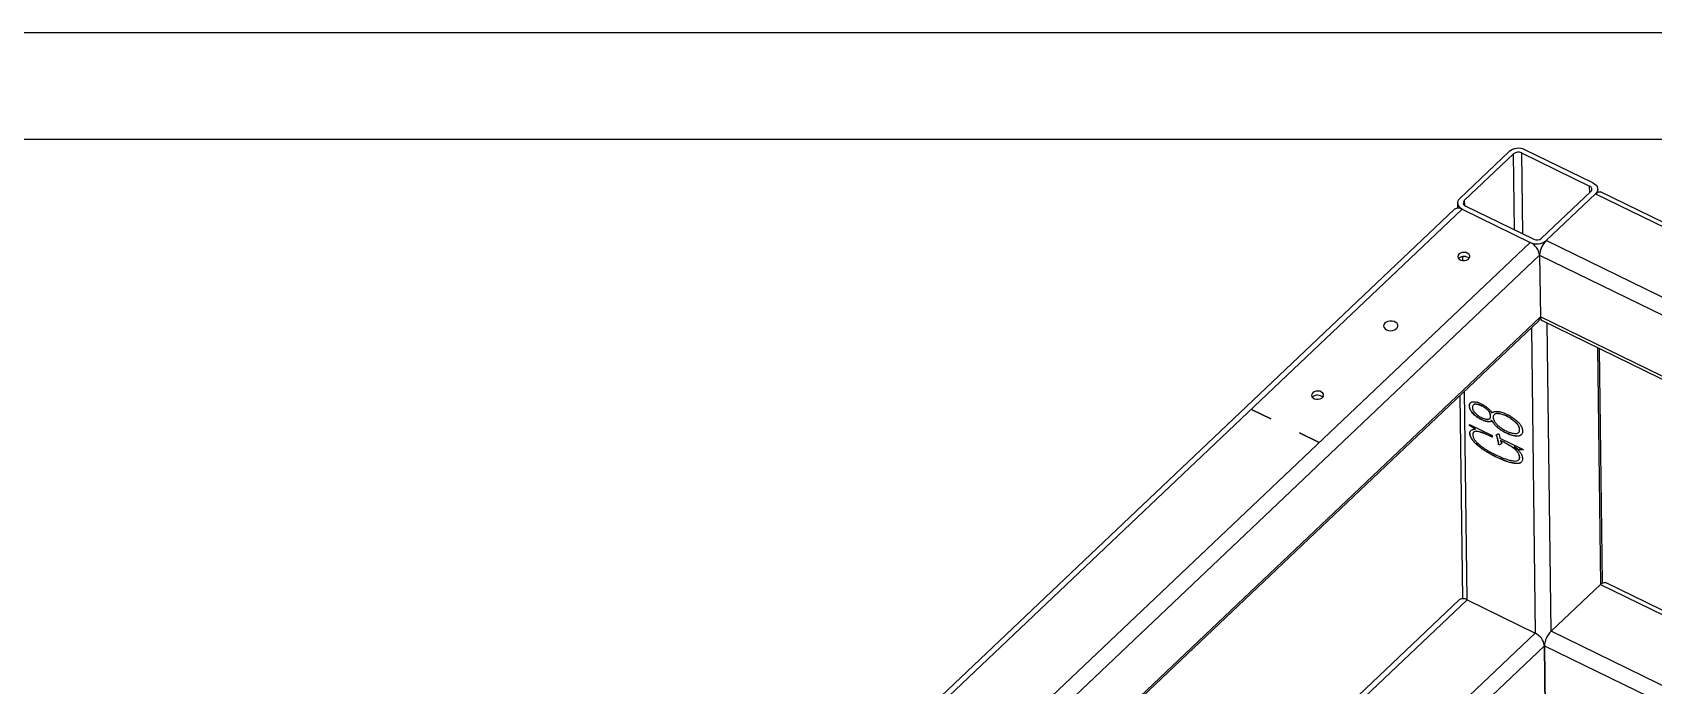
# Model space of a CAD drawing. Header units: millimetres. Extents: x 0 to 14850, y 0 to 10500.
# Drawn here: x 2102 to 5895, y 8972 to 10500 of the extents above; entities that cross this region are included whole.
import ezdxf

# ---------------------------------------------------------------- set-up
doc = ezdxf.new("R2010")
doc.units = ezdxf.units.MM
doc.header["$LTSCALE"] = 50

msp = doc.modelspace()

# ---------------------------------------------------------------- linework, layer by layer
for p, q in [((0, 10500), (14850, 10500)), ((750, 10250), (14600, 10250)), ((5557.1, 10221.2), (5441.7, 10111.8)), ((5452.5, 10106.5), (5567.9, 10215.9)), ((5570.1, 10038), (5567.9, 10215.9)), ((5586.5, 10218), (5745.8, 10140.4)), ((5586.5, 10218), (5588.8, 10028.8)), ((5753.6, 10147.8), (5594.3, 10225.5)), ((5746, 10125.1), (5745.8, 10140.4)), ((5764.7, 10126.2), (5764.6, 10133.3)), ((5436.6, 10100.9), (5436.8, 10089.1)), ((5452.5, 10106.5), (5452.6, 10095.7)), ((5614.7, 10016.2), (5455.5, 10093.8)), ((5748.7, 10127.7), (5633.4, 10018.3)), ((5644.2, 10013.1), (5759.5, 10122.4)), ((5759.5, 10122.4), (13452.4, 6371.2)), ((13461.9, 6376.8), (5771.5, 10126.9)), ((5429.6, 10086.3), (2304.3, 7123.3)), ((2318.7, 7119.9), (5447.7, 10086.4)), ((5447.7, 10086.4), (5606.9, 10008.8)), ((5606.9, 10008.8), (2478, 7042.3)), ((2504.8, 7017), (5628.8, 9978.7)), ((5628.8, 9978.7), (5630.5, 9834.9)), ((5628.8, 9978.7), (7986.6, 8829)), ((8089.7, 8820.5), (5644.2, 10013.1)), ((5440.2, 9971.6), (5439.3, 9970.7)), ((5449.1, 9966.2), (5449, 9975.5)), ((5630.5, 9834.9), (2606.2, 6967.6)), ((2610.2, 6965.7), (5627.3, 9826.1)), ((7887, 8734.6), (5630.5, 9834.9)), ((5634.5, 9825.8), (7882, 8729.8)), ((5609.4, 9809.1), (5618.1, 9094.7)), ((5655.4, 9099), (5646.5, 9819.9)), ((5764, 9762.6), (5770.8, 9208.4)), ((5775.9, 9212.2), (5769.2, 9760.1)), ((5097.9, 9647.1), (5097.1, 9646.3)), ((5442.2, 9650.6), (5448, 9175)), ((5458.9, 9172.4), (5452.9, 9660.8)), ((4954.2, 9618.1), (4999.8, 9595.9)), ((4999.8, 9595.9), (4954.2, 9618.1)), ((4954.2, 9618.1), (4954.2, 9618.1)), ((4954.2, 9618.1), (4954.2, 9618.1)), ((5464.5, 9626.8), (5464.3, 9626.6)), ((5483.4, 9629.8), (5483.2, 9629.6)), ((5486.1, 9597.9), (5485.9, 9597.7)), ((5513.8, 9602.9), (5513.5, 9602.7)), ((5515, 9612.8), (5516.5, 9610)), ((5551.1, 9602.6), (5550.9, 9602.3)), ((4999.8, 9595.9), (4999.8, 9595.9)), ((5067.2, 9563), (5112.8, 9540.8)), ((5112.8, 9540.8), (5067.2, 9563)), ((5067.2, 9563), (5067.2, 9563)), ((5067.2, 9563), (5067.2, 9563)), ((5464.8, 9582.5), (5517.6, 9556.8)), ((5464.8, 9580.4), (5464.8, 9582.5)), ((5465.1, 9580.7), (5464.8, 9580.4)), ((5478.7, 9571.6), (5464.8, 9580.4)), ((5465.1, 9580.7), (5465.1, 9582.4)), ((5478.9, 9571.8), (5465.1, 9580.7)), ((5465.7, 9562), (5465.4, 9561.8)), ((5475.6, 9571.7), (5478.7, 9571.6)), ((5478.9, 9571.8), (5478.7, 9571.6)), ((5517, 9592.3), (5516.8, 9592)), ((5518.7, 9589), (5516.8, 9592)), ((5519, 9589.2), (5517, 9592.3)), ((5519, 9589.2), (5518.7, 9589)), ((5525.9, 9557.8), (5531.1, 9560.5)), ((5534, 9559.5), (5534.2, 9558.2)), ((5549.5, 9563.3), (5549.2, 9563.1)), ((5581.9, 9571.1), (5581.6, 9570.9)), ((5112.8, 9540.8), (5112.8, 9540.8)), ((5517.6, 9556.8), (5517.8, 9553)), ((5527.8, 9555.8), (5525.9, 9557.8)), ((5528.1, 9556.1), (5526.2, 9558)), ((5528.1, 9556.1), (5527.8, 9555.8)), ((5530.5, 9550.4), (5530.2, 9550.1)), ((5531.3, 9545.1), (5530.2, 9550.1)), ((5531.5, 9545.3), (5530.5, 9550.4)), ((5531.5, 9545.3), (5531.3, 9545.1)), ((5532.3, 9540.9), (5531.3, 9545.1)), ((5532.5, 9541.2), (5531.5, 9545.3)), ((5532.5, 9541.2), (5532.3, 9540.9)), ((5532.3, 9536.7), (5532.3, 9540.9)), ((5532.6, 9536.9), (5532.3, 9536.7)), ((5532.6, 9536.9), (5532.5, 9541.2)), ((5534.2, 9558.2), (5535.4, 9550.9)), ((5540, 9538), (5535.1, 9535.5)), ((5535.3, 9535.8), (5535.1, 9535.5)), ((5540, 9538.1), (5535.3, 9535.8)), ((5535.4, 9550.9), (5583.9, 9527.3)), ((5537.3, 9545.4), (5537.1, 9545.2)), ((5542.9, 9542.2), (5537.1, 9545.2)), ((5543.2, 9542.4), (5537.3, 9545.4)), ((5538.9, 9540.7), (5540, 9538)), ((5543.2, 9542.4), (5542.9, 9542.2)), ((5569.6, 9530.4), (5569.4, 9530.2)), ((5576.4, 9525.7), (5569.4, 9530.2)), ((5576.7, 9525.9), (5569.6, 9530.4)), ((5576.7, 9525.9), (5576.4, 9525.7)), ((5578.3, 9524.2), (5576.4, 9525.7)), ((5578.6, 9524.4), (5576.7, 9525.9)), ((5578.6, 9524.4), (5578.3, 9524.2)), ((5581.5, 9523.9), (5581.2, 9523.7)), ((5584.5, 9523.6), (5581.2, 9523.7)), ((5584.8, 9523.9), (5581.5, 9523.9)), ((5584.8, 9523.9), (5584.5, 9523.6)), ((5587.1, 9523.3), (5584.5, 9523.6)), ((5587.3, 9523.5), (5584.8, 9523.9)), ((5587.3, 9523.5), (5587.1, 9523.3)), ((5509.2, 9516.3), (5509, 9516.1)), ((5582.1, 9505.2), (5581.9, 9505)), ((5655.4, 9099), (5770.8, 9208.4)), ((5770.8, 9208.4), (7498.3, 8366)), ((7505.4, 8372.8), (5782.7, 9212.9)), ((5440.8, 9172.2), (2942.4, 6803.6)), ((2954.3, 6797.8), (5458.9, 9172.4)), ((5458.9, 9172.4), (5618.1, 9094.7)), ((5618.1, 9094.7), (3113.6, 6720.2)), ((7382.9, 8256.6), (5655.4, 9099)), ((4153.9, 7655.7), (5640, 9064.7)), ((5640, 9064.7), (5641.7, 8920.9)), ((5641.7, 8920.9), (5640, 9064.7)), ((5640, 9064.7), (6715.7, 8540.1))]:
    msp.add_line(p, q)
at = {"flags": 128}
for points in [[(5753.6, 10147.8), (5757.5, 10145.5), (5760.7, 10142.6), (5763, 10139.5), (5764.3, 10136), (5764.6, 10132.5), (5763.9, 10128.9), (5762.2, 10125.5), (5759.5, 10122.4)], [(5441.7, 10111.8), (5439.1, 10108.7), (5437.4, 10105.3), (5436.7, 10101.8), (5437, 10098.2), (5438.3, 10094.8), (5440.6, 10091.6), (5443.8, 10088.8), (5447.7, 10086.4)], [(5759.5, 10122.4), (5762.6, 10125), (5765.5, 10126.6), (5768.3, 10127.4), (5770.7, 10127.2), (5771.5, 10126.9)], [(5440, 9981.3), (5438, 9978.5), (5437.4, 9975.3), (5438.3, 9972.2), (5440.6, 9969.5), (5444.2, 9967.4), (5448.5, 9966.3), (5453.2, 9966.2), (5457.6, 9967.1), (5461.5, 9968.9), (5464.2, 9971.5), (5465.6, 9974.6), (5465.4, 9977.7), (5463.7, 9980.7), (5460.7, 9983.1), (5456.8, 9984.8), (5452.2, 9985.4), (5447.6, 9985), (5443.4, 9983.6), (5440, 9981.3)], [(5270.6, 9804.2), (5275, 9802.7), (5279.9, 9802.1), (5284.9, 9802.6), (5289.4, 9804), (5293.1, 9806.3), (5295.7, 9809.2), (5297, 9812.4), (5296.7, 9815.8), (5295.1, 9819), (5292.1, 9821.7), (5288.1, 9823.7), (5283.4, 9824.7), (5278.4, 9824.8), (5273.6, 9823.8), (5269.4, 9822), (5266.2, 9819.4), (5264.3, 9816.3), (5263.8, 9812.9), (5264.7, 9809.6), (5267.1, 9806.6), (5270.6, 9804.2)], [(5097.8, 9656.9), (5095.7, 9654), (5095.1, 9650.9), (5096.1, 9647.7), (5098.4, 9645), (5102, 9643), (5106.3, 9641.8), (5110.9, 9641.7), (5115.4, 9642.6), (5119.2, 9644.5), (5122, 9647.1), (5123.3, 9650.1), (5123.2, 9653.3), (5121.5, 9656.3), (5118.5, 9658.7), (5114.5, 9660.3), (5110, 9660.9), (5105.3, 9660.5), (5101.1, 9659.1), (5097.8, 9656.9)], [(5770.8, 9208.4), (5773.8, 9210.9), (5776.8, 9212.6), (5779.5, 9213.4), (5781.9, 9213.2), (5782.7, 9212.9)]]:
    msp.add_lwpolyline(points, dxfattribs=at)
for centre, radius, start, end in [((5579.1, 10194), 35, 64.2088, 128.9722), ((5578.9, 10202.3), 17.5, 64.2088, 128.9722), ((5743.6, 10133.2), 7.5, 312.942, 73.4601), ((5457.6, 10101), 7.5, 132.942, 253.4601), ((5438.7, 10073.5), 15.7, 55.2656, 125.6687), ((5622.4, 10031.9), 17.5, 244.2088, 308.9722), ((5622.2, 10040.3), 35, 244.2088, 308.9722), ((5590.5, 9973.9), 38.5, 7.2183, 64.8203), ((5681.3, 9975.8), 52.6, 134.876, 176.7905), ((5451.7, 9958.2), 17.6, 46.5508, 130.6916), ((5619, 9834.2), 11.6, 315.8224, 3.7663), ((5639.9, 9833.5), 9.45, 171.6444, 235.1878), ((5109.4, 9633.7), 17.6, 46.5508, 130.6916), ((5449.9, 9159.5), 15.7, 55.2656, 125.6687), ((5601.7, 9059.8), 38.5, 7.2183, 64.8203), ((5692.5, 9061.7), 52.6, 134.876, 176.7905)]:
    msp.add_arc(centre, radius, start, end)
for points, knots in [([(5464.3, 9626.6), (5464.3, 9627.2), (5464.4, 9628.5), (5464.9, 9630.2), (5465.7, 9631.7), (5466.7, 9633.1), (5467.9, 9634.2), (5469.4, 9635.1), (5471.2, 9635.7), (5473.8, 9636.1), (5477.3, 9636), (5481.1, 9635.4), (5484.4, 9634.4), (5487.1, 9633.4), (5490.2, 9632), (5492.3, 9631), (5493.4, 9630.5)], [0, 0, 0, 0, 0.056235, 0.112098, 0.168637, 0.227112, 0.285338, 0.344589, 0.403714, 0.465189, 0.586715, 0.706633, 0.768888, 0.838541, 0.915708, 1, 1, 1, 1]), ([(5485.9, 9597.7), (5485, 9598.2), (5483.3, 9599.3), (5480.9, 9601.1), (5478.6, 9602.9), (5475.9, 9605.3), (5472.7, 9608.7), (5469.9, 9612.2), (5467.9, 9615.1), (5466.7, 9617.1), (5465.8, 9619), (5465, 9621.3), (5464.5, 9623.8), (5464.3, 9625.7), (5464.3, 9626.6)], [0, 0, 0, 0, 0.082319, 0.160545, 0.233243, 0.302998, 0.438708, 0.576416, 0.643302, 0.704421, 0.761022, 0.814001, 0.911509, 1, 1, 1, 1]), ([(5464.5, 9626.8), (5464.6, 9627.4), (5464.7, 9628.7), (5465.1, 9630.4), (5465.7, 9631.6), (5466.1, 9632.2), (5466.2, 9632.4)], [0, 0, 0, 0, 0.0562348, 0.1120977, 0.1686367, 0.1866667, 0.1866667, 0.1866667, 0.1866667]), ([(5486.1, 9597.9), (5485.3, 9598.4), (5483.5, 9599.5), (5481.1, 9601.3), (5478.8, 9603.1), (5476.1, 9605.6), (5472.9, 9608.9), (5470.1, 9612.4), (5468.2, 9615.3), (5466.9, 9617.3), (5466, 9619.2), (5465.3, 9621.5), (5464.7, 9624), (5464.6, 9625.9), (5464.5, 9626.8)], [0, 0, 0, 0, 0.082319, 0.160545, 0.233243, 0.302998, 0.438708, 0.576416, 0.643302, 0.704421, 0.761022, 0.814001, 0.911509, 1, 1, 1, 1]), ([(5483.2, 9629.6), (5482.2, 9629.7), (5480.3, 9630), (5477.9, 9630.1), (5476.1, 9629.8), (5474.9, 9629.4), (5473.9, 9628.6), (5472.7, 9627.3), (5471.7, 9625.3), (5471.6, 9623.3), (5471.5, 9622.3)], [0, 0, 0, 0, 0.154374, 0.3139954, 0.3943128, 0.4774458, 0.5634454, 0.6539381, 0.8339505, 1, 1, 1, 1]), ([(5471.5, 9622.3), (5471.5, 9621.7), (5471.6, 9620.3), (5472.2, 9618.3), (5472.9, 9616.4), (5474.3, 9614.1), (5476.4, 9611.3), (5479.3, 9608.1), (5482.8, 9605), (5486.7, 9602.2), (5490.9, 9599.6), (5493.8, 9598.4), (5495.2, 9597.8)], [0, 0, 0, 0, 0.0711944, 0.1365784, 0.1946385, 0.2508095, 0.3603355, 0.4710743, 0.5891931, 0.7227135, 0.8617882, 1, 1, 1, 1]), ([(5483.4, 9629.8), (5481.7, 9630), (5478.3, 9630.5), (5474.8, 9629.9), (5474, 9628.6), (5473.9, 9628.4)], [0, 0, 0, 0, 0.471372, 0.938291, 1, 1, 1, 1]), ([(5513.5, 9602.7), (5513.5, 9603.3), (5513.5, 9604.4), (5513.4, 9606), (5513.1, 9607.4), (5512.8, 9608.6), (5512.3, 9609.9), (5511.6, 9611.1), (5510.7, 9612.5), (5509.6, 9613.9), (5508.2, 9615.3), (5506.6, 9616.8), (5504.7, 9618.4), (5501.9, 9620.5), (5497.9, 9623.1), (5493, 9625.9), (5488, 9628.3), (5484.8, 9629.1), (5483.2, 9629.6)], [0, 0, 0, 0, 0.0499272, 0.0932311, 0.1309474, 0.1631056, 0.1924493, 0.2236442, 0.2579154, 0.2954029, 0.3367203, 0.383027, 0.4342053, 0.490995, 0.6139923, 0.7433349, 0.873788, 1, 1, 1, 1]), ([(5513.8, 9602.9), (5513.8, 9603.5), (5513.7, 9604.6), (5513.6, 9606.2), (5513.3, 9607.6), (5513.1, 9608.9), (5512.6, 9610.1), (5511.9, 9611.4), (5510.9, 9612.7), (5509.8, 9614.1), (5508.5, 9615.6), (5506.8, 9617), (5505, 9618.6), (5502.1, 9620.8), (5498.2, 9623.4), (5493.2, 9626.1), (5488.2, 9628.5), (5485, 9629.4), (5483.4, 9629.8)], [0, 0, 0, 0, 0.0499272, 0.0932311, 0.1309474, 0.1631056, 0.1924493, 0.2236442, 0.2579154, 0.2954029, 0.3367203, 0.383027, 0.4342053, 0.490995, 0.6139923, 0.7433349, 0.873788, 1, 1, 1, 1]), ([(5516.8, 9592), (5516.4, 9591.7), (5515.8, 9591.1), (5514.8, 9590.2), (5513.5, 9589.4), (5511.8, 9589), (5509.6, 9589), (5507, 9589.2), (5504.2, 9589.7), (5501.1, 9590.4), (5497.6, 9591.6), (5493.8, 9593.4), (5489.8, 9595.4), (5487.1, 9596.9), (5485.9, 9597.7)], [0, 0, 0, 0, 0.053429, 0.107315, 0.16324, 0.224055, 0.295116, 0.378744, 0.468833, 0.557456, 0.655742, 0.772088, 0.892505, 1, 1, 1, 1]), ([(5517, 9592.3), (5516.7, 9592), (5516, 9591.4), (5515, 9590.4), (5513.7, 9589.7), (5512, 9589.3), (5509.9, 9589.2), (5507.3, 9589.5), (5504.4, 9589.9), (5501.4, 9590.7), (5497.9, 9591.9), (5494, 9593.7), (5490, 9595.7), (5487.4, 9597.2), (5486.1, 9597.9)], [0, 0, 0, 0, 0.053429, 0.107315, 0.16324, 0.224055, 0.295116, 0.378744, 0.468833, 0.557456, 0.655742, 0.772088, 0.892505, 1, 1, 1, 1]), ([(5493.4, 9630.5), (5494.6, 9629.8), (5497.1, 9628.5), (5500.1, 9626.8), (5502.6, 9625.1), (5504.6, 9623.6), (5506.7, 9621.8), (5508.9, 9619.7), (5511, 9617.7), (5512.7, 9615.8), (5514.1, 9614.3), (5514.7, 9613.3), (5515, 9612.8)], [0, 0, 0, 0, 0.155079, 0.308185, 0.38711, 0.475602, 0.574261, 0.682926, 0.787798, 0.875255, 0.945007, 1, 1, 1, 1]), ([(5495.2, 9597.8), (5497.5, 9596.9), (5502, 9595.1), (5507.1, 9595), (5510.2, 9595.3), (5511, 9595.8), (5511.1, 9595.9)], [0, 0, 0, 0, 0.386165, 0.771319, 0.964613, 1, 1, 1, 1]), ([(5512, 9596.5), (5512.3, 9596.7), (5513.4, 9597.2), (5513.6, 9599.7), (5513.5, 9601.7), (5513.5, 9602.7)], [0, 0, 0, 0, 0.153805, 0.576336, 1, 1, 1, 1]), ([(5512.3, 9596.8), (5512.6, 9596.9), (5513.6, 9597.4), (5513.8, 9599.9), (5513.8, 9601.9), (5513.8, 9602.9)], [0, 0, 0, 0, 0.153805, 0.576336, 1, 1, 1, 1]), ([(5516.5, 9610), (5517.1, 9610.3), (5518, 9610.8), (5519.4, 9611.6), (5520.7, 9612.2), (5522.2, 9612.7), (5524.2, 9613.2), (5526.9, 9613.5), (5530, 9613.4), (5533.6, 9613), (5537.7, 9612), (5542.4, 9610.6), (5547.4, 9608.6), (5552.6, 9606.4), (5558.1, 9603.6), (5561.8, 9601.3), (5563.7, 9600.1)], [0, 0, 0, 0, 0.046347, 0.087169, 0.123229, 0.153805, 0.210929, 0.271798, 0.337725, 0.41182, 0.493885, 0.587029, 0.685807, 0.785714, 0.8894, 1, 1, 1, 1]), ([(5521.2, 9604.3), (5521.1, 9604.2), (5520.2, 9603.3), (5520.2, 9601.7), (5520.1, 9600.2)], [0, 0, 0, 0, 0.06352, 1, 1, 1, 1]), ([(5520.1, 9600.2), (5520.2, 9599.4), (5520.3, 9597.7), (5520.9, 9595.1), (5522, 9592.4), (5523.4, 9589.6), (5525.3, 9586.8), (5527.6, 9584), (5530.2, 9581.2), (5533.3, 9578.5), (5536.7, 9575.8), (5540.4, 9573.3), (5544.3, 9570.9), (5548.4, 9568.6), (5552.5, 9566.6), (5556.5, 9565), (5560.2, 9563.7), (5562.6, 9563.1), (5563.7, 9562.8)], [0, 0, 0, 0, 0.049544, 0.098647, 0.147016, 0.197391, 0.249169, 0.303278, 0.360936, 0.423419, 0.489643, 0.559715, 0.63292, 0.71043, 0.788291, 0.862093, 0.932274, 1, 1, 1, 1]), ([(5550.9, 9602.3), (5547.5, 9603.8), (5540.9, 9606.7), (5532.9, 9608.1), (5527.2, 9608.1), (5523.7, 9607.2), (5522.5, 9605.7), (5522, 9605.1)], [0, 0, 0, 0, 0.302273, 0.604307, 0.755478, 0.906413, 1, 1, 1, 1]), ([(5551.1, 9602.6), (5547.8, 9604), (5541.1, 9606.9), (5533.2, 9608.4), (5527.4, 9608.3), (5524, 9607.4), (5522.7, 9605.9), (5522.2, 9605.3)], [0, 0, 0, 0, 0.302273, 0.604307, 0.755478, 0.906413, 1, 1, 1, 1]), ([(5581.6, 9570.9), (5581.6, 9571.5), (5581.6, 9572.7), (5581.1, 9574.7), (5580.5, 9576.8), (5579.7, 9578.9), (5578.4, 9581.1), (5576.7, 9583.4), (5574.5, 9585.8), (5571.1, 9588.9), (5566.6, 9592.6), (5561.3, 9596.4), (5556.1, 9599.6), (5552.6, 9601.4), (5550.9, 9602.3)], [0, 0, 0, 0, 0.050945, 0.101962, 0.152979, 0.204695, 0.258507, 0.317087, 0.381378, 0.45449, 0.602548, 0.73772, 0.868324, 1, 1, 1, 1]), ([(5581.9, 9571.1), (5581.9, 9571.7), (5581.8, 9573), (5581.4, 9575), (5580.8, 9577), (5579.9, 9579.1), (5578.7, 9581.4), (5576.9, 9583.7), (5574.8, 9586), (5571.3, 9589.2), (5566.9, 9592.8), (5561.6, 9596.7), (5556.3, 9599.9), (5552.9, 9601.7), (5551.1, 9602.6)], [0, 0, 0, 0, 0.050945, 0.101962, 0.152979, 0.204695, 0.258507, 0.317087, 0.381378, 0.45449, 0.602548, 0.73772, 0.868324, 1, 1, 1, 1]), ([(5563.7, 9600.1), (5565.8, 9598.6), (5569.9, 9595.7), (5574.8, 9591.6), (5578.3, 9588.4), (5580.5, 9586.1), (5582.3, 9584), (5584.3, 9581.3), (5586.2, 9578), (5587.8, 9574.1), (5588.8, 9570.4), (5588.8, 9568.1), (5588.9, 9567)], [0, 0, 0, 0, 0.174417, 0.339156, 0.415336, 0.483806, 0.544851, 0.599351, 0.700955, 0.801996, 0.902006, 1, 1, 1, 1]), ([(5465.4, 9561.8), (5465.4, 9562.4), (5465.5, 9563.5), (5465.7, 9564.9), (5466.2, 9566.3), (5467, 9567.8), (5468.6, 9569.4), (5470.6, 9570.4), (5472.5, 9571), (5473.6, 9571.4), (5474.6, 9571.6), (5475.3, 9571.7), (5475.6, 9571.7)], [0, 0, 0, 0, 0.09355, 0.182475, 0.269034, 0.354228, 0.527613, 0.715062, 0.806312, 0.88357, 0.948148, 1, 1, 1, 1]), ([(5509, 9516.1), (5506.6, 9517.5), (5501.8, 9520.4), (5495.8, 9524.5), (5490.9, 9528), (5487.3, 9530.8), (5483.8, 9533.8), (5480.4, 9536.8), (5477.3, 9539.8), (5474.6, 9542.7), (5472.3, 9545.5), (5470.5, 9548.1), (5469.1, 9550.4), (5467.9, 9552.5), (5467, 9554.4), (5466.3, 9556.5), (5465.7, 9559), (5465.5, 9560.8), (5465.4, 9561.8)], [0, 0, 0, 0, 0.126875, 0.26151, 0.330229, 0.398329, 0.466356, 0.533691, 0.597757, 0.655467, 0.70742, 0.754407, 0.796644, 0.833775, 0.865799, 0.893553, 0.945163, 1, 1, 1, 1]), ([(5465.7, 9562), (5465.7, 9563.8), (5465.7, 9565.7), (5466.7, 9566.9), (5466.8, 9567)], [0, 0, 0, 0, 0.8998519, 1, 1, 1, 1]), ([(5509.2, 9516.3), (5506.9, 9517.7), (5502.1, 9520.6), (5496.1, 9524.7), (5491.2, 9528.2), (5487.5, 9531), (5484, 9534), (5480.6, 9537), (5477.5, 9540), (5474.8, 9542.9), (5472.5, 9545.7), (5470.7, 9548.3), (5469.3, 9550.7), (5468.1, 9552.8), (5467.3, 9554.6), (5466.5, 9556.7), (5466, 9559.2), (5465.8, 9561.1), (5465.7, 9562)], [0, 0, 0, 0, 0.126875, 0.26151, 0.330229, 0.398329, 0.466356, 0.533691, 0.597757, 0.655467, 0.70742, 0.754407, 0.796644, 0.833775, 0.865799, 0.893553, 0.945163, 1, 1, 1, 1]), ([(5517.8, 9553), (5516.9, 9553.5), (5514.9, 9554.4), (5511.8, 9556), (5508.5, 9557.5), (5505.7, 9558.8), (5503.3, 9559.8), (5501.2, 9560.7), (5499, 9561.6), (5495.7, 9562.9), (5491.7, 9564.3), (5487.3, 9565.7), (5483.4, 9566.5), (5480.3, 9566.6), (5478, 9566.4), (5476.5, 9566), (5475.3, 9565.5), (5474, 9564.5), (5472.8, 9562.7), (5472.4, 9560.8), (5472.3, 9559.9)], [0, 0, 0, 0, 0.051918, 0.111407, 0.174691, 0.237463, 0.271063, 0.309597, 0.35254, 0.40038, 0.494836, 0.576504, 0.652266, 0.73063, 0.769331, 0.805061, 0.838333, 0.870025, 0.93318, 1, 1, 1, 1]), ([(5472.3, 9559.9), (5472.3, 9559), (5472.3, 9557.4), (5472.8, 9554.9), (5473.7, 9552.2), (5474.9, 9549.6), (5476.7, 9546.9), (5478.8, 9544), (5481.5, 9541.1), (5484.6, 9538.2), (5487.9, 9535.3), (5491.3, 9532.4), (5494.8, 9529.8), (5499.5, 9526.5), (5505.2, 9522.8), (5512, 9519), (5518.5, 9515.5), (5522.7, 9513.4), (5524.9, 9512.4)], [0, 0, 0, 0, 0.042955, 0.083376, 0.123261, 0.1629, 0.204401, 0.249819, 0.29921, 0.354213, 0.411664, 0.468737, 0.52579, 0.583341, 0.694342, 0.79876, 0.899663, 1, 1, 1, 1]), ([(5518.1, 9553.3), (5513.6, 9555.4), (5504.7, 9559.8), (5493.6, 9564.2), (5485, 9566.6), (5479, 9567.2), (5476.3, 9565.7), (5475, 9565.1)], [0, 0, 0, 0, 0.291181, 0.582317, 0.727796, 0.87321, 1, 1, 1, 1]), ([(5549.2, 9563.1), (5548, 9563.7), (5545.8, 9564.8), (5542.5, 9566.7), (5539.5, 9568.6), (5536.7, 9570.5), (5534.2, 9572.4), (5531.9, 9574.2), (5529.9, 9576), (5527.5, 9578.3), (5524.9, 9581), (5522.4, 9584), (5520.4, 9586.7), (5519.2, 9588.3), (5518.7, 9589)], [0, 0, 0, 0, 0.104951, 0.202568, 0.292325, 0.374675, 0.451313, 0.522808, 0.588893, 0.650316, 0.760628, 0.855216, 0.935458, 1, 1, 1, 1]), ([(5549.5, 9563.3), (5548.3, 9563.9), (5546, 9565.1), (5542.7, 9566.9), (5539.7, 9568.8), (5537, 9570.7), (5534.5, 9572.6), (5532.2, 9574.4), (5530.1, 9576.3), (5527.7, 9578.5), (5525.1, 9581.2), (5522.6, 9584.3), (5520.7, 9586.9), (5519.5, 9588.5), (5519, 9589.2)], [0, 0, 0, 0, 0.104951, 0.202568, 0.292325, 0.374675, 0.451313, 0.522808, 0.588893, 0.650316, 0.760628, 0.855216, 0.935458, 1, 1, 1, 1]), ([(5531.1, 9560.5), (5531.3, 9560.6), (5531.9, 9560.7), (5532.8, 9560.4), (5533.5, 9560), (5533.9, 9559.6), (5534, 9559.5)], [0, 0, 0, 0, 0.316337, 0.610484, 0.845507, 1, 1, 1, 1]), ([(5588.9, 9567), (5588.8, 9566.2), (5588.8, 9564.5), (5588.2, 9562.3), (5587.2, 9560.3), (5585.9, 9558.7), (5584.2, 9557.4), (5582.3, 9556.4), (5580, 9555.7), (5577.5, 9555.4), (5574.7, 9555.4), (5571.6, 9555.6), (5568.2, 9556.2), (5564.7, 9557.1), (5560.9, 9558.2), (5557.1, 9559.6), (5553.2, 9561.2), (5550.5, 9562.5), (5549.2, 9563.1)], [0, 0, 0, 0, 0.054746, 0.107765, 0.161329, 0.215813, 0.270982, 0.326676, 0.382831, 0.441307, 0.502415, 0.56646, 0.633471, 0.704216, 0.777262, 0.850634, 0.925149, 1, 1, 1, 1]), ([(5585.6, 9558.8), (5585.4, 9558.6), (5584.3, 9557.1), (5580.7, 9555.9), (5573.3, 9555.3), (5562.6, 9557.5), (5553.9, 9561.4), (5549.5, 9563.3)], [0, 0, 0, 0, 0.026763, 0.188894, 0.351204, 0.675369, 1, 1, 1, 1]), ([(5563.7, 9562.8), (5566.2, 9562.5), (5571.1, 9561.8), (5576.8, 9561.8), (5578.7, 9563.6), (5579.2, 9564.1)], [0, 0, 0, 0, 0.421634, 0.843175, 1, 1, 1, 1]), ([(5579.9, 9564.7), (5580.3, 9565), (5582, 9566.1), (5581.8, 9568.8), (5581.6, 9570.9)], [0, 0, 0, 0, 0.247789, 1, 1, 1, 1]), ([(5580.1, 9564.9), (5580.5, 9565.2), (5582.2, 9566.4), (5582, 9569.1), (5581.9, 9571.1)], [0, 0, 0, 0, 0.247789, 1, 1, 1, 1]), ([(5530.2, 9550.1), (5530.2, 9550.5), (5530, 9551.4), (5529.4, 9553), (5528.8, 9554.5), (5528.1, 9555.5), (5527.8, 9555.8)], [0, 0, 0, 0, 0.191467, 0.503414, 0.805851, 1, 1, 1, 1]), ([(5530.5, 9550.4), (5530.4, 9550.7), (5530.3, 9551.6), (5529.7, 9553.2), (5529.1, 9554.8), (5528.4, 9555.7), (5528.1, 9556.1)], [0, 0, 0, 0, 0.191467, 0.503414, 0.805851, 1, 1, 1, 1]), ([(5535.1, 9535.5), (5534.8, 9535.3), (5534.4, 9535), (5533.7, 9535), (5533.2, 9535.4), (5532.8, 9535.7), (5532.5, 9536.2), (5532.4, 9536.5), (5532.3, 9536.7)], [0, 0, 0, 0, 0.350484, 0.527084, 0.64708, 0.750783, 0.854774, 1, 1, 1, 1]), ([(5535.3, 9535.8), (5535.1, 9535.6), (5534.7, 9535.3), (5533.9, 9535.2), (5533.4, 9535.7), (5533, 9536), (5532.7, 9536.4), (5532.6, 9536.8), (5532.6, 9536.9)], [0, 0, 0, 0, 0.350484, 0.527084, 0.64708, 0.750783, 0.854774, 1, 1, 1, 1]), ([(5537.1, 9545.2), (5537.3, 9544.7), (5537.6, 9543.7), (5538.2, 9542.4), (5538.5, 9541.4), (5538.8, 9540.9), (5538.9, 9540.7)], [0, 0, 0, 0, 0.362799, 0.652475, 0.863991, 1, 1, 1, 1]), ([(5581.9, 9505), (5581.9, 9505.8), (5581.9, 9507.5), (5581.3, 9510.2), (5580.2, 9513.2), (5578.5, 9516.2), (5576.1, 9519.4), (5573.2, 9522.5), (5569.8, 9525.6), (5566.1, 9528.5), (5562.2, 9531.2), (5558.2, 9533.6), (5554.4, 9535.8), (5550.7, 9538), (5546.9, 9540.1), (5544.3, 9541.5), (5542.9, 9542.2)], [0, 0, 0, 0, 0.0559359, 0.1128545, 0.170682, 0.2304399, 0.2953805, 0.366568, 0.4434564, 0.5233181, 0.6053018, 0.6868914, 0.7668507, 0.8407726, 0.9168955, 1, 1, 1, 1]), ([(5582.1, 9505.2), (5582.1, 9506.1), (5582.1, 9507.7), (5581.6, 9510.5), (5580.5, 9513.4), (5578.7, 9516.5), (5576.4, 9519.6), (5573.5, 9522.8), (5570.1, 9525.9), (5566.3, 9528.7), (5562.4, 9531.4), (5558.5, 9533.8), (5554.7, 9536.1), (5550.9, 9538.2), (5547.1, 9540.3), (5544.5, 9541.7), (5543.2, 9542.4)], [0, 0, 0, 0, 0.0559359, 0.1128545, 0.170682, 0.2304399, 0.2953805, 0.366568, 0.4434564, 0.5233181, 0.6053018, 0.6868914, 0.7668507, 0.8407726, 0.9168955, 1, 1, 1, 1]), ([(5569.4, 9530.2), (5570, 9529.7), (5571.4, 9528.4), (5573.9, 9526.5), (5576.9, 9524), (5579.6, 9521.5), (5581.9, 9519.2), (5583.4, 9517.3), (5584.8, 9515.3), (5586, 9513.1), (5587, 9510.9), (5587.8, 9508.7), (5588.2, 9506.6), (5588.4, 9505.3), (5588.4, 9504.6)], [0, 0, 0, 0, 0.065987, 0.160923, 0.277349, 0.4098, 0.479506, 0.549726, 0.62206, 0.697685, 0.774405, 0.849698, 0.925012, 1, 1, 1, 1]), ([(5581.2, 9523.7), (5580.7, 9523.7), (5579.8, 9523.6), (5578.8, 9524), (5578.3, 9524.2)], [0, 0, 0, 0, 0.565776, 1, 1, 1, 1]), ([(5581.5, 9523.9), (5581, 9523.9), (5580.1, 9523.9), (5579, 9524.3), (5578.6, 9524.4)], [0, 0, 0, 0, 0.565776, 1, 1, 1, 1]), ([(5583.9, 9527.3), (5584.5, 9527), (5585.5, 9526.5), (5587, 9525.7), (5588.2, 9525.1), (5589.2, 9524.6), (5589.9, 9524.2), (5590.4, 9523.9), (5590.8, 9523.7), (5591, 9523.3), (5589.9, 9523.5), (5589.2, 9523.2), (5588, 9523.2), (5587.3, 9523.3), (5587.1, 9523.3)], [0, 0, 0, 0, 0.145771, 0.273973, 0.379561, 0.46505, 0.530589, 0.576106, 0.599949, 0.609011, 0.678525, 0.798428, 0.923437, 1, 1, 1, 1]), ([(5591.1, 9523.6), (5591.1, 9523.6), (5591, 9523.6), (5590.8, 9523.6), (5590.4, 9523.6), (5589.2, 9523.5), (5588.1, 9523.5), (5587.3, 9523.5)], [0, 0, 0, 0, 0.020468, 0.04502, 0.162377, 0.357329, 1, 1, 1, 1]), ([(5588.4, 9504.6), (5588.5, 9503.4), (5588.7, 9501), (5588, 9498), (5586.7, 9495.5), (5585.2, 9493.8), (5583.7, 9492.8), (5582.3, 9492.2), (5580.7, 9491.8), (5578.8, 9491.5), (5576.7, 9491.4), (5574.3, 9491.4), (5571.6, 9491.6), (5568.6, 9492), (5565.4, 9492.4), (5562, 9493.2), (5558.4, 9494.1), (5553.4, 9495.6), (5547.3, 9497.6), (5540, 9500.5), (5532.9, 9503.6), (5525.3, 9507.2), (5517.3, 9511.3), (5511.8, 9514.5), (5509, 9516.1)], [0, 0, 0, 0, 0.0403, 0.080356, 0.119579, 0.157312, 0.176714, 0.197497, 0.219846, 0.243974, 0.270216, 0.298949, 0.330396, 0.3641, 0.400239, 0.43762, 0.477086, 0.518332, 0.599478, 0.673194, 0.746929, 0.826627, 0.911502, 1, 1, 1, 1]), ([(5583.6, 9493.1), (5583.5, 9493), (5582.3, 9491.9), (5576.9, 9491.5), (5568.1, 9492), (5555.3, 9495), (5540.9, 9500.2), (5525.1, 9507.5), (5514.5, 9513.4), (5509.2, 9516.3)], [0, 0, 0, 0, 0.008724, 0.08488, 0.237262, 0.389753, 0.593125, 0.796578, 1, 1, 1, 1]), ([(5524.9, 9512.4), (5530.4, 9509.8), (5541.5, 9504.8), (5555.2, 9500), (5565.8, 9497.7), (5572.5, 9497), (5576.8, 9497.6), (5578.1, 9498.8), (5578.4, 9499)], [0, 0, 0, 0, 0.2917, 0.583237, 0.729111, 0.874827, 0.971859, 1, 1, 1, 1]), ([(5579.3, 9499.7), (5579.7, 9500.1), (5581.4, 9501.1), (5581.7, 9503.4), (5581.9, 9505)], [0, 0, 0, 0, 0.301708, 1, 1, 1, 1]), ([(5579.5, 9500), (5580, 9500.3), (5581.6, 9501.4), (5581.9, 9503.6), (5582.1, 9505.2)], [0, 0, 0, 0, 0.301708, 1, 1, 1, 1])]:
    msp.add_open_spline(points, degree=3, knots=knots)

doc.saveas('drawing.dxf')
